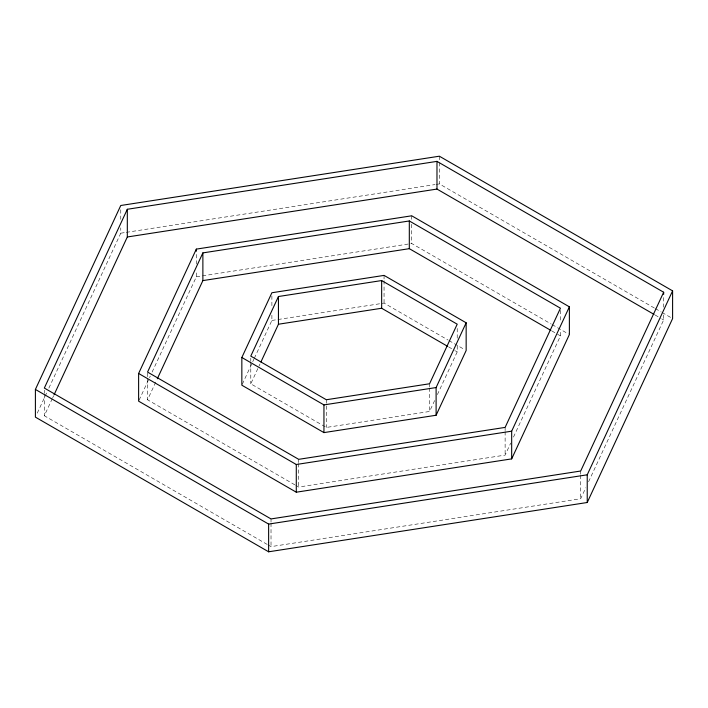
<?xml version="1.0" encoding="UTF-8"?>
<svg xmlns="http://www.w3.org/2000/svg" width="708" height="708" viewBox="0 0 708 708"><rect width="100%" height="100%" fill="white"/><g stroke="black" fill="none" stroke-linecap="round" stroke-linejoin="round"><path stroke-width="0.53" stroke-dasharray="3.54 2.66" d="M37.259 413.136L47.002 392.144M48.852 388.143L120.767 233.197L120.767 227.87M267.199 544.425L44.339 415.755L52.215 398.772M52.684 397.781L53.613 395.781M139.087 400.17L150.255 376.098M152.114 372.089L196.328 276.819L196.328 271.491M294.855 484.83L147.556 399.79L156.857 379.754M242.304 384.205L253.862 359.301M254.322 358.301L271.89 320.45L271.89 314.051M434.632 400.551L429.561 411.481L326.344 427.446L250.782 383.816L259.995 363.956M437.402 394.595L457.218 351.885L457.218 345.486M295.811 485.378L298.688 487.042L505.123 455.102L510.707 443.084M513.495 437.075L560.444 335.919L560.444 330.592M268.155 544.974L271.022 546.629L580.684 498.724L585.79 487.741M588.569 481.75L663.661 319.945L663.661 314.618M120.767 233.197L125.13 232.525M126.228 232.357L435.004 184.584M436.093 184.416L439.367 183.912L654.44 308.077M196.328 276.819L411.711 243.499L551.222 324.052M271.89 320.45L384.055 303.095L448.022 340.026M655.396 308.635L661.13 311.945M662.086 312.494L670.688 317.458M655.05 314.98L660.794 318.29M661.75 318.839L663.661 319.945M552.178 324.6L568.427 333.981M551.833 330.946L556.612 333.707M557.568 334.256L560.444 335.919M448.978 340.575L464.253 349.398M448.615 346.911L454.35 350.23M455.306 350.779L457.218 351.885M663.661 297.572L663.661 307.157M580.684 471.024L580.684 474.218M580.684 475.289L580.684 498.724M560.444 310.343L560.444 322.06M505.123 427.402L505.123 430.597M505.123 431.659L505.123 455.102M457.218 328.441L457.218 339.097M439.367 156.203L439.367 161.53M439.367 162.601L439.367 183.912M429.561 383.771L429.561 386.975M429.561 388.037L429.561 411.481M411.711 215.798L411.711 220.064M411.711 224.321L411.711 243.499M384.055 275.394L384.055 279.66M384.055 280.722L384.055 303.095M326.344 399.746L326.344 427.446M298.688 459.333L298.688 462.536M298.688 463.598L298.688 487.042M271.89 295.944L271.89 306.599M271.022 518.929L271.022 522.123M271.022 523.194L271.022 546.629M250.782 358.248L250.782 361.443M250.782 362.514L250.782 383.816M196.328 254.446L196.328 264.04M147.556 373.151L147.556 377.408M147.556 378.479L147.556 399.79M120.767 209.754L120.767 219.347M44.339 390.188L44.339 393.382M44.339 394.445L44.339 415.755"/><path stroke-width="1.06" d="M35.4 389.435L120.767 205.497L439.367 156.203L672.6 290.864L672.6 318.565L587.233 502.503L268.633 551.798L35.4 417.136L35.4 389.435L268.633 524.088L587.233 474.803L672.6 290.864M127.316 209.276L44.339 388.055L271.022 518.929L580.684 471.024L663.661 292.245L436.978 161.371L127.316 209.276L127.316 236.976L54.074 394.781M138.618 373.47L196.328 249.119L411.711 215.798L569.382 306.829L569.382 334.53L511.672 458.881L296.289 492.202L138.618 401.171L138.618 373.47L296.289 464.501L511.672 431.181L569.382 306.829M202.877 252.898L147.556 372.081L298.688 459.333L505.123 427.402L560.444 308.21L409.312 220.958L202.877 252.898L202.877 280.598L157.318 378.753M241.844 357.496L271.89 292.749L384.055 275.394L466.156 322.795L466.156 350.504L436.11 415.251L323.945 432.606L241.844 385.205L241.844 357.496L323.945 404.905L436.11 387.55L466.156 322.795M278.439 296.519L250.782 356.115L326.344 399.746L429.561 383.771L457.218 324.184L381.656 280.554L278.439 296.519L278.439 324.229L260.925 361.965M127.316 236.976L436.978 189.071L654.095 314.423M202.877 280.598L409.312 248.667L550.877 330.397M278.439 324.229L381.656 308.254L447.66 346.362M663.661 292.245L663.661 294.378M587.233 474.803L587.233 502.503M511.672 431.181L511.672 458.881M436.978 161.371L436.978 189.071M436.11 387.55L436.11 415.251M409.312 220.958L409.312 248.667M381.656 280.554L381.656 308.254M323.945 404.905L323.945 432.606M296.289 464.501L296.289 492.202M268.633 524.088L268.633 551.798M196.328 249.119L196.328 251.251"/></g></svg>
